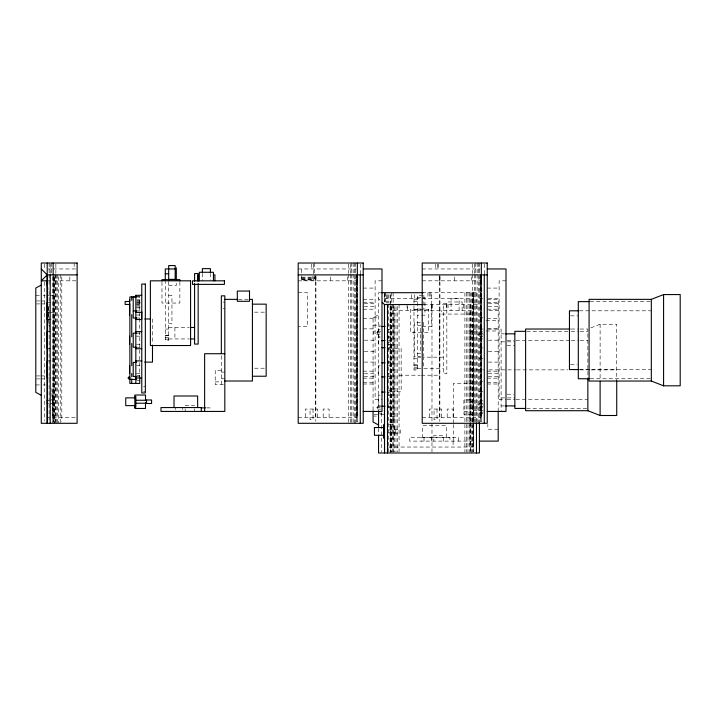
<?xml version="1.0" encoding="UTF-8"?>
<svg xmlns="http://www.w3.org/2000/svg" width="716" height="716" viewBox="0 0 716 716"><rect width="100%" height="100%" fill="white"/><g stroke="black" fill="none" stroke-linecap="round" stroke-linejoin="round"><path stroke-width="0.54" stroke-dasharray="3.58 2.69" d="M53.154 421.321L53.199 274.89M50.227 403.224C54.505 405.748 54.505 397.729 50.227 400.253M315.783 417.365L315.908 274.89M356.282 280.824L356.908 417.365L356.908 274.89M428.544 310.511L428.544 309.321L410.644 309.321L410.644 332.743L428.544 332.743L428.544 309.321M439.794 417.365L439.919 274.89M473.097 447.044L473.097 304.569M390.426 452.986L390.426 304.569L390.426 310.511L473.527 310.511L473.527 292.701M480.284 280.824L480.919 417.365L480.919 274.89M53.199 403.224L53.199 402.481M356.908 417.365L357.293 276.761L357.302 423.299M384.492 294.679L384.492 301.982L384.528 292.701M480.919 417.365L481.304 276.761L481.313 423.299M390.462 306.555L390.462 451.993M373.072 410.134L373.072 317.725L378.549 314.754M590.924 327.839L600.115 324.25L616.736 324.25L616.736 381.682M48.214 268.956L52.796 268.956M53.154 268.956L77.113 268.956M298.196 268.956L356.282 268.956M422.207 268.956L480.221 268.956M301.579 277.173L314.727 277.173M301.579 277.942L313.545 277.942M301.579 278.658L314.727 278.658M301.579 279.276L313.545 279.276M301.579 279.75L313.545 279.75M47.22 280.824L76.075 280.824M298.196 280.824L357.338 280.824L357.338 274.89L357.32 280.824L357.042 276.868M381.995 280.824L375.112 280.824L375.112 399.555L381.995 399.555M422.207 280.824L481.34 280.824L481.34 274.89M506.006 280.824L499.115 280.824L499.115 399.555L506.006 399.555M168.672 285.487L176.306 285.487L176.306 282.167M363.236 288.083L375.112 288.083M487.247 288.083L499.115 288.083M298.196 292.584L307.397 292.584L307.397 326.711L298.196 326.711M380.545 292.701L378.549 292.701L378.549 412.013M422.207 292.584L479.425 292.701M422.771 295.252L417.356 295.252L417.356 370.047L413.973 370.047L413.973 298.59M47.247 295.323L49.225 295.323M50.218 295.323L53.19 295.323M35.8 295.457L40.185 295.457M43.264 295.457L45.26 295.457M168.672 295.547L171.938 295.547L171.938 323.748L168.672 323.748M136.425 296.809L140.766 296.809M136.81 296.943L139.754 296.943L139.754 311.362M417.356 297.48L424.982 297.48L424.982 315.165L417.356 315.165M384.492 298.635L473.518 298.635M479.425 298.635L483.846 298.635M488.258 298.635L498.193 298.635L498.193 411.852M238.419 299.36L248.398 299.36M363.236 299.315L375.112 299.315M487.247 299.315L499.115 299.315M136.425 299.834L140.703 299.834M413.973 299.816L417.356 299.816M136.81 300.532L139.754 300.532M36.543 300.953L39.774 300.953M40.821 300.953L46.164 300.953M136.461 301.49L139.754 301.49M413.973 301.472L417.356 301.472M590.19 301.633L650.209 301.633M223.079 302.098L224.815 302.098M363.236 302.241L375.112 302.241M487.247 302.241L499.115 302.241M47.238 302.447L53.181 302.447M136.81 302.447L140.757 302.447M136.461 302.966L139.754 302.966M364.31 303.745L373.922 303.745L373.922 306.708L364.31 306.708M488.312 303.745L497.933 303.745L497.933 306.708L488.312 306.708M36.543 303.915L39.774 303.915M40.821 303.915L46.164 303.915M136.425 303.933L140.766 303.933M136.461 304.452L139.754 304.452M423.738 304.569L479.425 304.569M136.81 305.401L139.754 305.401M136.425 306.958L140.703 306.958M136.425 307.88L140.703 307.88M223.079 308.354L224.815 308.354M417.356 309.052L422.771 309.052M363.236 309.205L375.112 309.205M487.247 309.205L499.115 309.205M413.973 309.93L417.356 309.93M488.867 310.511L498.193 310.511M136.425 310.905L140.703 310.905M579.405 310.807L651.318 310.807M254.529 312.167L266.164 312.167M47.247 312.391L49.225 312.391M50.218 312.391L53.19 312.391M390.444 313.76L394.042 313.76L394.042 422.637L390.444 422.637M136.425 315.004L140.703 315.004M570.562 315.854L578.304 315.854M373.072 317.725L378.549 317.725M479.425 317.77L483.631 317.77M136.425 318.029L140.703 318.029M363.236 318.28L375.112 318.28M487.247 318.28L499.115 318.28M48.223 319.515L51.194 319.515M485.994 320.732L498.193 320.732M420.525 322.263L414.385 322.263L414.385 356.398L420.623 356.398M388.457 325.01L390.426 325.01L390.426 326.496L388.314 326.496M373.072 325.145L380.348 325.145M417.356 325.234L420.623 325.234L420.623 353.427L417.356 353.427M378.549 326.63L380.536 326.63M422.207 326.711L431.408 326.711L431.408 292.584M168.672 327.489L189.122 327.489M363.236 328.85L375.112 328.85M487.247 328.85L499.115 328.85M165.289 329.074L168.672 329.074M473.491 329.047L484.947 329.047M488.205 329.047L501.102 329.047L501.102 410.698M571.189 329.029L578.967 329.029M580.076 329.029L587.863 329.029L587.863 378.325M380.071 329.521L378.245 329.521L378.245 344.691L380.071 344.691M388.314 329.521L390.444 329.521M485.994 330.98L498.193 330.98M380.751 331.168L373.824 331.168L373.824 334.139L380.751 334.139M526.725 331.32L570.079 331.32M571.189 331.32L578.967 331.32M580.076 331.32L587.863 331.32M47.22 331.66L53.19 331.66M470.018 331.776L473.491 331.776M479.425 331.92L483.631 331.92M388.457 332.135L390.426 332.135L390.426 333.62L388.314 333.62M376.553 332.654L380.751 332.654M136.425 333.137L140.703 333.137M479.425 333.423L483.631 333.423M501.102 333.835L504.27 333.835M470.018 334.909L483.631 334.909M165.289 335.222L168.672 335.222M165.289 335.509L168.672 335.509M136.425 336.171L140.703 336.171M479.425 336.395L483.631 336.395M378.245 336.645L380.071 336.645M388.314 336.645L390.444 336.645M165.289 337.531L168.672 337.531M378.245 337.567L380.071 337.567M388.314 337.567L390.444 337.567M470.018 338.041L473.491 338.041M168.672 338.945L189.122 338.945M479.425 338.883L483.631 338.883M165.289 339.187L168.672 339.187M364.319 340.19L375.112 340.19M488.33 340.19L499.115 340.19M388.314 340.592L390.444 340.592M507.098 340.485L513.739 340.485M515.95 340.485L570.16 340.485M571.261 340.485L579.011 340.485M580.112 340.485L587.863 340.485M501.102 341.845L506.382 341.845M507.438 341.845L514.84 341.845M388.457 342.078L390.426 342.078M136.425 344.217L140.703 344.217M388.314 344.691L390.444 344.691M507.098 345.533L514.84 345.533M136.425 347.242L140.703 347.242M388.314 347.716L390.444 347.716M479.425 347.958L483.631 347.958M388.43 348.647L401.166 348.647L401.166 391.804L388.43 391.804M47.22 348.728L53.163 348.728M388.457 349.202L390.426 349.202M364.319 351.529L375.112 351.529M488.33 351.529L499.115 351.529M417.356 357.168L422.547 357.168M443.267 357.168L423.586 357.168L423.586 368.624L443.267 368.624M479.425 358.528L483.631 358.528M413.973 358.761L417.356 358.761M48.223 360.927L51.194 360.927M388.448 361.338L390.426 361.338M364.319 362.099L375.112 362.099M488.33 362.099L499.115 362.099M388.314 362.824L390.444 362.824M570.562 364.534L577.194 364.534M413.973 364.9L417.356 364.9M413.973 365.187L417.356 365.187M136.425 365.437L140.703 365.437M380.071 365.849L378.245 365.849L378.245 373.895L380.071 373.895M388.314 365.849L390.444 365.849M413.973 367.21L417.356 367.21M254.529 368.212L266.164 368.212M417.356 368.624L422.547 368.624M413.973 368.874L417.356 368.874M579.405 369.572L651.318 369.572M470.018 369.877L483.631 369.877M488.921 369.877L506.704 369.877M507.814 369.877L515.592 369.877M516.701 369.877L567.833 369.877M580.058 369.877L590.065 369.877M591.174 369.877L616.736 369.877M221.342 370.262L215.23 370.262L215.23 384.626L223.947 384.626M363.236 371.174L375.112 371.174M487.247 371.174L499.115 371.174M221.342 372.114L224.815 372.114M136.425 373.483L140.703 373.483M364.31 373.761L373.922 373.761L373.922 376.732L364.31 376.732M488.312 373.761L497.933 373.761L497.933 376.732L488.312 376.732M388.314 373.895L390.444 373.895M399.072 375.22L420.283 375.22M421.393 375.22L439.257 375.22L439.257 310.511M136.81 375.515L139.754 375.515M36.543 375.927L39.765 375.927M40.821 375.927L46.173 375.927M136.425 376.509L140.703 376.509M388.314 376.92L390.444 376.92M48.223 377.994L51.194 377.994M363.236 378.137L375.112 378.137M487.247 378.137L499.115 378.137M221.342 378.379L224.815 378.379M388.448 378.406L390.426 378.406M590.19 378.746L650.209 378.746M36.543 378.898L39.765 378.898M40.821 378.898L46.173 378.898M136.81 380.384L139.754 380.384M479.425 381.216L483.631 381.216M215.23 381.861L221.342 381.861M363.236 382.523L375.112 382.523M487.247 382.523L499.115 382.523M473.491 383.409L453.309 383.409L453.309 423.353M363.236 384.009L375.112 384.009M487.247 384.009L499.115 384.009M35.8 384.922L40.185 384.922M43.264 384.922L45.26 384.922M143.567 386.55L145.357 386.55M388.457 390.605L390.426 390.605M143.567 391.455L145.357 391.455M479.425 391.786L483.631 391.786M388.314 392.091L390.444 392.091M507.098 394.212L513.739 394.212M380.071 395.116L378.245 395.116L378.245 403.162L380.071 403.162M388.314 395.116L390.444 395.116M501.102 397.899L506.382 397.899M507.438 397.899L514.84 397.899M507.098 399.26L514.84 399.26M515.95 399.26L587.863 399.26M470.018 399.94L463.905 399.94L463.905 414.304L473.491 414.304M47.247 400.253L49.234 400.253M479.425 400.862L483.631 400.862M470.018 401.792L473.491 401.792M47.247 403.224L49.234 403.224M388.314 403.162L390.444 403.162M479.425 403.439L483.631 403.439M470.018 404.925L483.631 404.925M185.158 405.73L194.564 405.73M378.549 405.909L380.536 405.909M501.102 405.909L504.27 405.909M378.549 406.142L380.751 406.142M388.314 406.187L390.444 406.187M479.425 406.411L483.631 406.411M376.553 407.628L380.876 407.628M388.457 407.673L390.426 407.673M206.7 407.869L209.976 407.869L209.976 409.65M479.425 407.825L483.631 407.825M470.018 408.057L473.491 408.057M526.725 408.433L586.744 408.433M378.549 409.113L380.751 409.113M473.491 410.698L483.434 410.698M463.905 411.548L470.018 411.548M479.425 412.201L483.631 412.201M378.549 413.123L383.516 413.123M479.425 413.696L483.631 413.696M374.11 414.6L384.51 414.6M374.164 416.085L376.356 416.085M390.444 416.238L394.042 416.238M48.285 417.365L49.136 417.365M52.796 417.365L77.113 417.365M298.196 417.365L357.302 417.365L356.917 280.824L356.282 274.89L356.282 423.299M422.207 417.365L481.313 417.365L480.928 280.824L480.284 274.89L480.284 423.299M390.444 421.133L394.042 421.133M388.86 424.704L394.176 424.704L394.176 438.138L388.86 438.138M498.193 429.233L487.829 429.233L487.829 424.248M394.176 429.672L400.253 429.672L400.253 433.171L394.176 433.171M388.797 429.94L395.205 429.94L395.205 432.903L388.797 432.903M473.491 441.11L409.668 441.11L409.668 437.252L449.943 437.252L449.943 441.11M388.448 447.044L473.491 447.044L473.509 292.701M378.549 298.635L380.035 300.12M481.054 276.868L481.322 280.824L481.313 274.89L481.34 280.824L481.34 276.51M48.339 306.358L49.207 326.335M51.901 388.502L53.154 417.365M48.348 307.54L49.225 328.689M51.91 393.245L53.065 421.071M439.919 280.824L439.794 274.89L439.794 421.321M315.908 280.824L315.783 274.89L315.783 421.321M357.302 274.89L357.338 280.824L357.329 276.51M473.491 304.569L473.509 310.511M53.199 400.253L53.199 400.996M600.115 324.25L600.115 381.682M484.276 264.132L484.276 274.147M480.919 276.761L480.919 421.321M479.434 263.014L479.434 423.299M478.386 263.014L478.386 423.299M477.151 263.014L477.151 273.414M477.151 274.532L477.151 423.299M476.462 292.701L476.462 421.814M475.773 263.014L475.773 273.414M475.773 274.532L475.773 423.299M474.278 264.007L474.278 273.414M474.278 274.532L474.278 423.299M473.527 304.569L473.527 310.511M473.491 451.993L473.491 325.529L470.018 325.529L470.018 421.321M473.106 310.511L473.106 314.073L441.199 314.073L441.199 310.511M473.106 292.701L473.106 423.612M473.106 424.731L473.097 451.993M472.712 264.007L472.712 273.414M472.712 274.532L472.712 423.299M472.471 292.701L472.471 451.993M471.62 292.701L471.62 452.986M471.423 276.868L471.423 280.824M470.564 292.701L470.564 421.384M470.564 422.494L470.564 452.986M470.564 304.569L470.564 451.993M470.018 422.44L470.018 447.044M469.338 292.701L469.338 451.993M467.96 292.701L467.96 451.993M466.465 292.701L466.465 451.993M464.89 292.701L464.89 451.993M463.61 304.569L463.61 310.511M462.124 310.511L462.124 301.964L448.028 301.964L448.028 310.511M459.099 310.511L459.099 298.312L451.053 298.312L451.053 310.511M458.652 441.11L458.652 437.548L421.554 437.548L421.554 441.11M454.356 276.868L454.356 280.824M453.309 424.463L453.309 441.11M453.112 417.365L453.112 409.051L447.178 409.051L447.178 417.365M453.085 441.11L453.085 447.044M446.542 304.569L446.542 310.511M446.328 437.252L446.328 425.671L422.7 425.671L422.7 437.252M443.249 441.11L443.249 435.409L433.842 435.409L433.842 441.11M441.718 417.365L441.718 409.051L429.367 409.051L429.367 417.365M439.329 276.868L439.329 280.824M438.738 264.007L438.738 268.956M437.61 264.007L437.61 268.956M437.029 409.051L437.029 419.737L434.057 419.737L434.057 409.051M435.767 264.007L435.767 268.956M432.106 304.569L432.106 310.511M431.981 304.569L431.981 451.993M431.506 304.569L431.506 310.511M431.435 437.548L431.435 441.11M430.916 292.701L430.916 298.635M429.788 292.701L429.788 298.635M427.953 292.701L427.953 298.635M424.015 437.548L424.015 441.11M423.854 295.252L423.854 309.052M423.586 322.263L423.586 356.398M414.385 294.679L414.385 298.635M411.423 294.679L411.423 298.635M407.673 306.555L407.673 310.511M407.082 304.569L407.082 310.511M399.072 304.569L399.072 451.993M397.496 306.555L397.496 451.993M396.002 306.555L396.002 451.993M394.623 306.555L394.623 451.993M393.397 304.569L393.397 451.993M393.129 292.701L393.129 305.329M393.129 306.448L393.129 451.993M392.341 304.569L392.341 451.993M391.562 292.701L391.562 305.329M391.562 306.448L391.562 451.993M391.491 306.555L391.491 451.993M390.855 306.555L390.855 451.993M390.426 294.679L390.426 303.584M390.068 294.679L390.068 305.329M390.068 306.448L390.068 451.993M388.69 294.679L388.69 303.101M388.69 304.219L388.69 452.986M387.454 294.679L387.454 303.101M386.407 294.679L386.407 303.101M385.548 292.701L385.548 301.982M384.922 292.701L384.922 301.982M381.538 412.908L381.538 451.868M378.549 428.374L378.549 434.057M377.744 331.168L377.744 334.139M377.744 406.142L377.744 409.113M360.264 264.132L360.264 274.147M356.908 276.761L356.908 421.321M355.431 263.014L355.431 423.299M354.375 263.014L354.375 423.299M353.14 263.014L353.14 273.414M353.14 274.532L353.14 423.299M351.762 263.014L351.762 273.414M351.762 274.532L351.762 423.299M350.276 264.007L350.276 273.414M350.276 274.532L350.276 423.299M348.701 264.007L348.701 273.414M348.701 274.532L348.701 423.299M347.421 276.868L347.421 280.824M330.353 276.868L330.353 280.824M329.1 417.365L329.1 409.051L323.167 409.051L323.167 417.365M317.707 417.365L317.707 409.051L305.356 409.051L305.356 417.365M315.317 276.868L315.317 280.824M314.727 263.014L314.727 280.144L301.579 280.144L301.579 268.956M313.599 264.007L313.545 280.144M313.017 409.051L313.017 419.737L310.046 419.737L310.046 409.051M312.265 276.43L312.265 278.658M311.755 264.007L311.755 268.956M221.342 355.771L221.342 384.626M210.415 273.351L210.415 279.759M202.377 273.351L202.377 280.824M194.564 408.755L194.564 411.431M185.158 408.755L185.158 411.431M182.759 407.869L182.759 409.65M179.859 281.871L179.859 303.056L161.968 303.056L161.968 281.871M175.331 407.869L175.331 409.65M174.91 327.489L174.91 338.945M168.672 281.424L168.672 340.369L165.289 340.369L165.289 281.531M152.481 318.969L152.481 344.423M139.754 312.364L139.754 377.046M74.151 263.014L74.151 268.956M69.81 276.868L69.81 280.824M61.8 276.868L61.8 421.321M60.225 274.89L60.225 423.299M58.73 276.868L58.73 423.299M57.352 274.89L57.352 423.299M56.125 274.89L56.125 423.299M55.857 264.007L55.857 273.414M55.857 274.532L55.857 423.299M55.069 274.89L55.069 423.299M54.291 276.761L54.291 423.299L54.219 274.89M53.593 276.868L53.593 421.321M53.154 276.51L53.199 423.299M52.796 276.761L52.796 423.299M51.418 263.014L51.418 273.414M50.183 264.007L50.183 273.414M49.136 263.014L49.136 273.414M49.136 274.532L49.136 284.574M49.136 291.269L49.136 423.299M44.267 264.132L44.267 269.699M44.267 281.943L44.267 421.071M446.829 303.235L443.267 303.235L443.267 373.761L446.829 373.761L446.829 303.235"/><path stroke-width="1.07" d="M41.286 268.956L47.22 274.89L47.22 423.299L47.22 263.014M135.825 310.61L135.825 319.515L141.75 319.515L141.75 311.728M135.834 296.809L135.843 295.323L141.75 295.323M384.501 349.202L384.501 340.297M384.519 326.496L384.519 325.01M47.247 400.307L47.247 400.996M47.247 403.224L47.247 402.481M41.286 285.075L35.8 288.038L35.8 392.341L41.286 395.313M651.318 299.351L663.58 294.571L680.2 294.571L680.2 385.817L663.58 385.817L651.318 381.037L589.08 381.037L589.08 299.351L651.318 299.351L651.318 381.037M175.178 268.956L165.289 268.956L165.289 280.43M363.236 268.956L381.995 268.956L381.995 411.431L363.236 411.431M487.247 268.956L506.006 268.956L506.006 411.431L487.247 411.431M165.289 273.816L168.672 273.816M77.113 274.89L47.22 274.89L41.286 280.824L47.238 280.824L47.623 289.703L47.238 280.824M213.449 274.89L214.934 274.89L214.934 280.824M298.196 274.89L363.236 274.89M422.207 274.89L487.247 274.89M168.672 279.374L175.178 279.374L175.178 265.573L168.672 265.573L168.672 280.43M381.521 292.701L423.308 292.701M136.425 296.809L133.221 296.809L133.221 318.029L136.425 318.029M135.834 296.943L129.873 296.943L129.873 301.687M224.815 299.36L237.309 299.36M249.508 299.36L252.417 299.36L252.417 381.019L224.815 381.019M129.417 301.49L125.148 301.49L125.148 304.452L129.417 304.452M589.08 301.633L578.304 301.633L578.304 378.746L589.08 378.746M252.417 304.157L266.164 304.157L266.164 376.231L252.417 376.231M423.138 304.569L384.492 304.569L382.263 302.349M133.221 310.905L136.425 310.905M578.304 310.807L569.453 310.807L569.453 369.572L578.304 369.572M141.75 312.391L135.843 312.391L135.843 295.323M144.713 318.969L150.36 318.969M381.897 326.496L385.101 326.496M190.214 327.489L194.591 327.489M570.079 329.029L525.616 329.029L525.616 410.715L587.863 410.715L600.115 415.495L616.736 415.495L616.736 381.002M525.616 331.32L514.84 331.32L514.84 408.433L525.616 408.433M135.816 331.66L141.75 331.66M136.425 333.137L133.221 333.137L133.221 347.242L136.425 347.242M505.326 333.835L514.84 333.835M190.214 338.945L194.591 338.945M381.897 340.592L385.101 340.592M381.897 347.716L385.101 347.716M135.816 348.728L141.75 348.728M224.815 353.722L204.633 353.722L204.633 411.431M135.825 360.927L141.75 360.927M144.713 362.126L152.481 362.126L152.481 345.524M136.425 362.412L133.221 362.412L133.221 376.509L136.425 376.509M381.897 362.824L385.101 362.824M381.897 376.92L385.101 376.92M127.878 377.95L130.035 377.95M135.825 377.994L141.75 377.994M129.873 379.426L136.461 379.426M381.897 392.091L385.101 392.091M134.859 396.44L135.843 396.44L135.843 407.037L134.859 407.037M134.859 397.854L125.748 397.854L125.748 405.632L134.859 405.632M145.5 399.984L151.577 399.984L151.577 403.493L145.5 403.493M135.843 400.253L146.529 400.253L146.529 403.224L135.843 403.224M505.326 405.909L514.84 405.909M381.897 406.187L385.101 406.187M201.241 407.869L205.608 407.869M383.543 426.127L384.519 426.127M383.543 427.533L374.432 427.533L374.432 435.31L383.543 435.31M383.543 436.724L384.519 436.724M479.425 441.11L498.193 441.11L498.193 411.816M378.549 424.991L373.072 422.028L373.072 410.93M663.58 294.571L663.58 385.817M600.115 381.682L600.115 415.495M587.863 378.325L587.863 410.715M484.276 274.89L484.276 423.299M481.34 263.014L481.34 274.89M479.425 422.306L479.425 452.986L378.549 452.986L378.549 435.086M476.462 422.852L476.462 452.986M387.49 304.569L387.49 452.986M384.492 326.89L384.492 304.569L384.528 452.986L384.492 437.36M384.492 348.092L384.492 363.71M384.492 375.99L384.492 392.726M384.492 406.115L384.492 425.089M383.543 424.704L383.543 438.138M378.549 410.93L378.549 427.38M360.264 274.89L360.264 423.299M357.338 263.014L357.338 274.89M221.342 353.552L221.342 295.842L224.815 295.842L224.815 411.431L160.984 411.431L160.984 407.565L201.268 407.565L201.268 411.431M213.449 280.824L213.449 272.277L199.343 272.277L199.343 280.824M210.415 272.277L210.415 268.625L202.377 268.625L202.377 272.277M198.153 281.272L198.153 273.557L194.591 273.557L194.591 281.272M198.153 283.473L198.153 344.083L194.591 344.083L194.591 283.473M197.867 274.89L197.867 280.824M197.643 407.565L197.643 395.993L174.015 395.993L174.015 407.565M179.859 280.824L179.859 279.643L161.968 279.643L161.968 280.824M176.306 267.793L176.306 279.956M145.5 400.19L145.5 395.017L134.859 395.017L134.859 408.46L145.5 408.46L145.5 402.258M139.754 377.565L139.754 383.436L129.873 383.436L129.873 303.593M135.825 317.385L135.834 383.436M131.735 296.943L131.735 300.272M131.735 314.682L131.735 336.86M131.735 343.519L131.735 365.697M131.735 373.457L131.735 376.786M131.735 379.006L131.735 383.436M129.569 299.834L129.569 315.004M129.569 336.171L129.569 344.217M129.569 365.437L129.569 373.483M129.068 376.464L129.068 379.426M53.154 263.014L53.154 274.89M50.218 274.89L50.218 423.299M47.229 302.447L47.229 319.515M47.22 331.66L47.229 348.737M47.229 360.927L47.229 377.994M77.113 263.014L41.286 263.014L41.286 423.299L77.113 423.299L77.113 263.014M363.236 263.014L298.196 263.014L298.196 423.299L363.236 423.299L363.236 263.014M487.247 263.014L422.207 263.014L422.207 423.299L487.247 423.299L487.247 263.014M190.581 280.824L150.387 280.824L150.387 345.533L190.581 345.533L190.581 280.824M224.43 280.824L192.523 280.824L192.523 284.386L224.43 284.386L224.43 280.824M145.357 284.073L141.768 284.073L141.768 392.95L145.357 392.95L145.357 284.073M249.508 291.054L237.309 291.054L237.309 301.293L249.508 301.293L249.508 291.054"/></g></svg>
